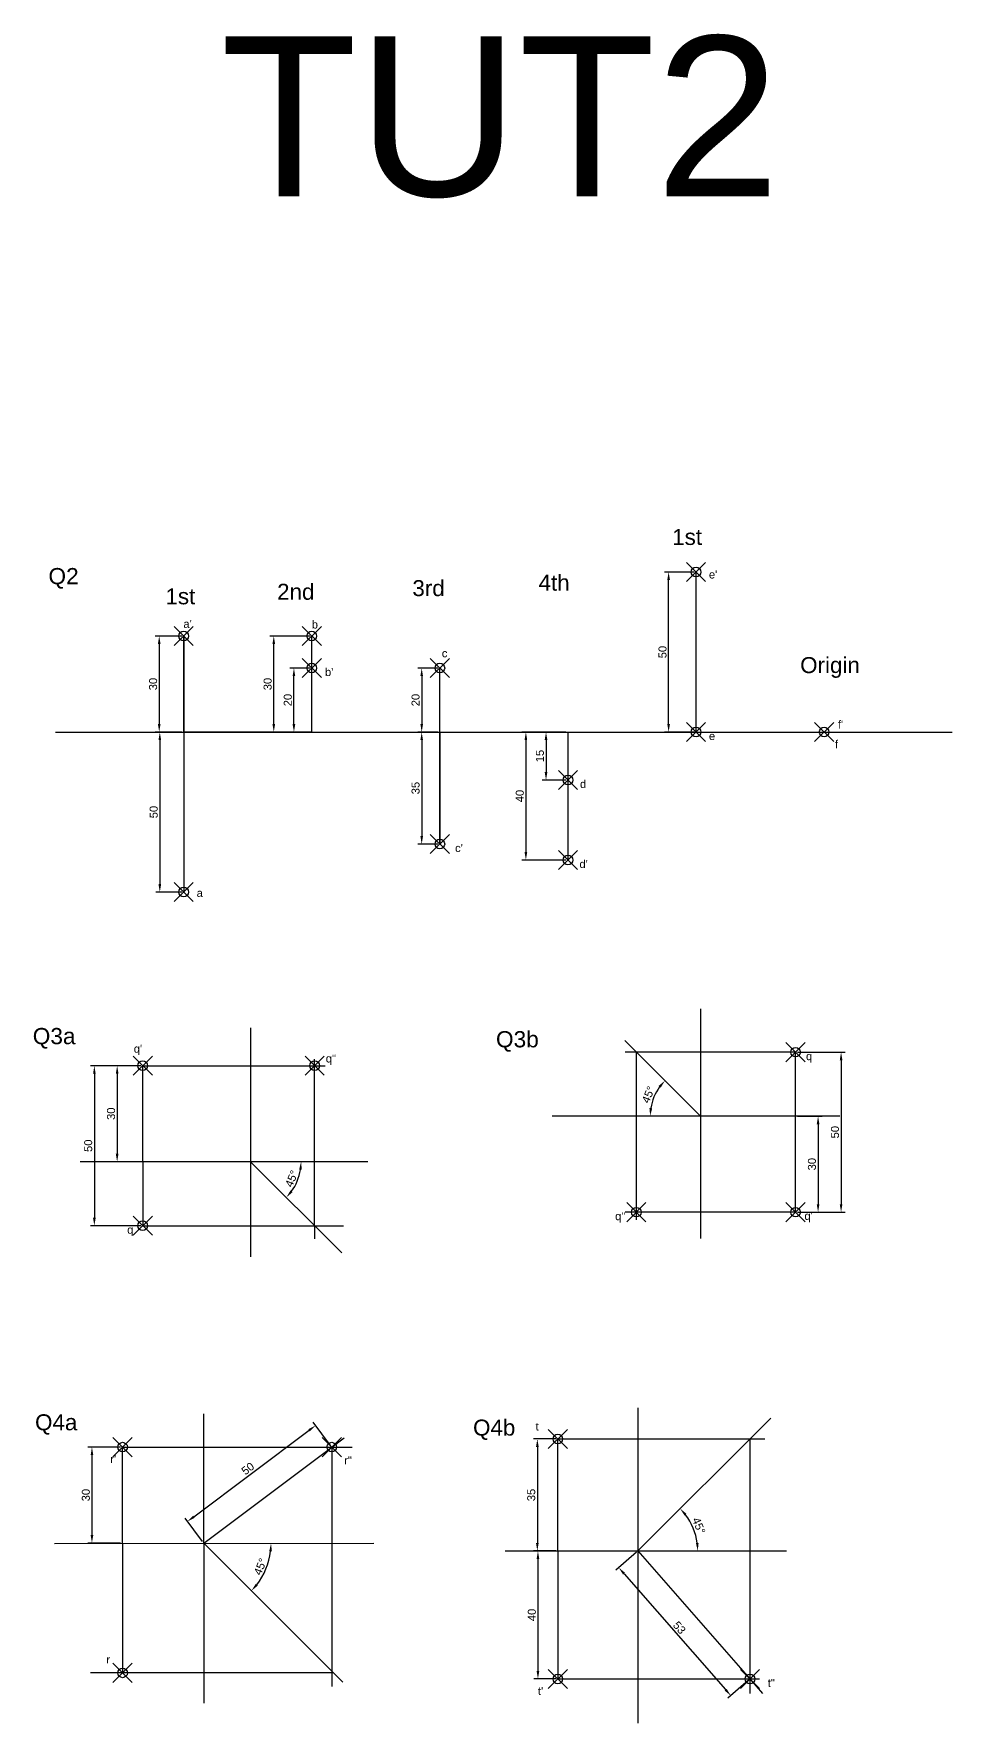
# Model space of a CAD drawing. Header units: millimetres. Extents: x 137 to 7220, y 7466 to 9893.
# Drawn here: x 682 to 968, y 9365 to 9893 of the extents above; entities that cross this region are included whole.
import ezdxf

# ---------------------------------------------------------------- set-up
doc = ezdxf.new("R2010")
doc.units = ezdxf.units.MM
doc.header["$PDMODE"] = 35
doc.header["$PDSIZE"] = 3
for name, color, linetype in [('Dimensions', 1, 'Continuous'), ('Projection', 140, 'Continuous'), ('Text', 7, 'Continuous')]:
    doc.layers.add(name, color=color, linetype=linetype)
doc.layers.add('Object', color=7, linetype='Continuous', lineweight=30)
doc.styles.get("Standard").update_dxf_attribs({"font": 'arial.ttf'})
doc.dimstyles.new('ISO-25', dxfattribs={"dimtxt": 2.5, "dimasz": 2.5, "dimexe": 1.25, "dimexo": 0.625, "dimtad": 1, "dimdec": 0, "dimtxsty": 'Standard', "dimcen": 2.5, "dimadec": 0, "dimazin": 0, "dimtfac": 1, "dimtdec": 0, "dimtmove": 0, "dimatfit": 3, "dimfxl": 1, "dimarcsym": 0})

# ---------------------------------------------------------------- blocks, each defined once
blk = doc.blocks.new('*D335')
at = {"layer": 'Defpoints', "color": 0, "transparency": 16777216}
for p in [(728.49, 9704.57), (720.84, 9674.57), (728.49, 9674.57)]:
    blk.add_point(p, dxfattribs=at)
at = {"layer": 'Dimensions', "color": 0, "lineweight": -2, "transparency": 16777216}
for p, q in [((727.86, 9704.57), (719.59, 9704.57)), ((720.84, 9702.07), (720.84, 9677.07)), ((727.86, 9674.57), (719.59, 9674.57))]:
    blk.add_line(p, q, dxfattribs=at)
at = {"layer": 'Dimensions', "color": 0, "transparency": 16777216}
for points in [[(720.43, 9702.07), (721.26, 9702.07), (720.84, 9704.57)], [(720.43, 9677.07), (721.26, 9677.07), (720.84, 9674.57)]]:
    blk.add_solid(points, dxfattribs=at)
at = {"layer": 'Dimensions', "color": 0, "transparency": 16777216, "insert": (718.94, 9689.57), "char_height": 2.5, "attachment_point": 5, "rotation": 90}
blk.add_mtext('30', dxfattribs=at)
blk = doc.blocks.new('*D336')
at = {"layer": 'Defpoints', "color": 0, "transparency": 16777216}
for p in [(728.49, 9674.57), (721.02, 9624.57), (728.49, 9624.57)]:
    blk.add_point(p, dxfattribs=at)
at = {"layer": 'Dimensions', "color": 0, "lineweight": -2, "transparency": 16777216}
for p, q in [((727.86, 9674.57), (719.77, 9674.57)), ((721.02, 9672.07), (721.02, 9627.07)), ((727.86, 9624.57), (719.77, 9624.57))]:
    blk.add_line(p, q, dxfattribs=at)
at = {"layer": 'Dimensions', "color": 0, "transparency": 16777216}
for points in [[(720.61, 9672.07), (721.44, 9672.07), (721.02, 9674.57)], [(720.61, 9627.07), (721.44, 9627.07), (721.02, 9624.57)]]:
    blk.add_solid(points, dxfattribs=at)
at = {"layer": 'Dimensions', "color": 0, "transparency": 16777216, "insert": (719.12, 9649.57), "char_height": 2.5, "attachment_point": 5, "rotation": 90}
blk.add_mtext('50', dxfattribs=at)
blk = doc.blocks.new('*D337')
at = {"layer": 'Defpoints', "color": 0, "transparency": 16777216}
for p in [(762.91, 9694.57), (768.49, 9694.57), (768.49, 9674.57)]:
    blk.add_point(p, dxfattribs=at)
at = {"layer": 'Dimensions', "color": 0, "lineweight": -2, "transparency": 16777216}
for p, q in [((767.86, 9694.57), (761.66, 9694.57)), ((762.91, 9677.07), (762.91, 9692.07)), ((767.86, 9674.57), (761.66, 9674.57))]:
    blk.add_line(p, q, dxfattribs=at)
at = {"layer": 'Dimensions', "color": 0, "transparency": 16777216}
for points in [[(762.49, 9692.07), (763.32, 9692.07), (762.91, 9694.57)], [(762.49, 9677.07), (763.32, 9677.07), (762.91, 9674.57)]]:
    blk.add_solid(points, dxfattribs=at)
at = {"layer": 'Dimensions', "color": 0, "transparency": 16777216, "insert": (761, 9684.57), "char_height": 2.5, "attachment_point": 5, "rotation": 90}
blk.add_mtext('20', dxfattribs=at)
blk = doc.blocks.new('*D338')
at = {"layer": 'Defpoints', "color": 0, "transparency": 16777216}
for p in [(756.61, 9704.57), (768.49, 9704.57), (768.49, 9674.57)]:
    blk.add_point(p, dxfattribs=at)
at = {"layer": 'Dimensions', "color": 0, "lineweight": -2, "transparency": 16777216}
for p, q in [((767.86, 9704.57), (755.36, 9704.57)), ((756.61, 9677.07), (756.61, 9702.07)), ((767.86, 9674.57), (755.36, 9674.57))]:
    blk.add_line(p, q, dxfattribs=at)
at = {"layer": 'Dimensions', "color": 0, "transparency": 16777216}
for points in [[(756.2, 9702.07), (757.03, 9702.07), (756.61, 9704.57)], [(756.2, 9677.07), (757.03, 9677.07), (756.61, 9674.57)]]:
    blk.add_solid(points, dxfattribs=at)
at = {"layer": 'Dimensions', "color": 0, "transparency": 16777216, "insert": (754.71, 9689.57), "char_height": 2.5, "attachment_point": 5, "rotation": 90}
blk.add_mtext('30', dxfattribs=at)
blk = doc.blocks.new('*D339')
at = {"layer": 'Defpoints', "color": 0, "transparency": 16777216}
for p in [(808.49, 9694.57), (802.81, 9674.57), (808.49, 9674.57)]:
    blk.add_point(p, dxfattribs=at)
at = {"layer": 'Dimensions', "color": 0, "lineweight": -2, "transparency": 16777216}
for p, q in [((807.86, 9694.57), (801.56, 9694.57)), ((802.81, 9692.07), (802.81, 9677.07)), ((807.86, 9674.57), (801.56, 9674.57))]:
    blk.add_line(p, q, dxfattribs=at)
at = {"layer": 'Dimensions', "color": 0, "transparency": 16777216}
for points in [[(802.4, 9692.07), (803.23, 9692.07), (802.81, 9694.57)], [(802.4, 9677.07), (803.23, 9677.07), (802.81, 9674.57)]]:
    blk.add_solid(points, dxfattribs=at)
at = {"layer": 'Dimensions', "color": 0, "transparency": 16777216, "insert": (800.91, 9684.57), "char_height": 2.5, "attachment_point": 5, "rotation": 90}
blk.add_mtext('20', dxfattribs=at)
blk = doc.blocks.new('*D340')
at = {"layer": 'Defpoints', "color": 0, "transparency": 16777216}
for p in [(808.49, 9674.57), (802.81, 9639.57), (808.49, 9639.57)]:
    blk.add_point(p, dxfattribs=at)
at = {"layer": 'Dimensions', "color": 0, "lineweight": -2, "transparency": 16777216}
for p, q in [((807.86, 9674.57), (801.56, 9674.57)), ((802.81, 9672.07), (802.81, 9642.07)), ((807.86, 9639.57), (801.56, 9639.57))]:
    blk.add_line(p, q, dxfattribs=at)
at = {"layer": 'Dimensions', "color": 0, "transparency": 16777216}
for points in [[(802.4, 9672.07), (803.23, 9672.07), (802.81, 9674.57)], [(802.4, 9642.07), (803.23, 9642.07), (802.81, 9639.57)]]:
    blk.add_solid(points, dxfattribs=at)
at = {"layer": 'Dimensions', "color": 0, "transparency": 16777216, "insert": (800.91, 9657.07), "char_height": 2.5, "attachment_point": 5, "rotation": 90}
blk.add_mtext('35', dxfattribs=at)
blk = doc.blocks.new('*D311')
at = {"layer": 'Defpoints', "color": 0, "transparency": 16777216}
for p in [(848.49, 9674.57), (835.35, 9634.57), (848.49, 9634.57)]:
    blk.add_point(p, dxfattribs=at)
at = {"layer": 'Dimensions', "color": 0, "lineweight": -2, "transparency": 16777216}
for p, q in [((847.86, 9674.57), (834.1, 9674.57)), ((835.35, 9672.07), (835.35, 9637.07)), ((847.86, 9634.57), (834.1, 9634.57))]:
    blk.add_line(p, q, dxfattribs=at)
at = {"layer": 'Dimensions', "color": 0, "transparency": 16777216}
for points in [[(834.93, 9672.07), (835.76, 9672.07), (835.35, 9674.57)], [(834.93, 9637.07), (835.76, 9637.07), (835.35, 9634.57)]]:
    blk.add_solid(points, dxfattribs=at)
at = {"layer": 'Dimensions', "color": 0, "transparency": 16777216, "insert": (833.45, 9654.57), "char_height": 2.5, "attachment_point": 5, "rotation": 90}
blk.add_mtext('40', dxfattribs=at)
blk = doc.blocks.new('*D312')
at = {"layer": 'Defpoints', "color": 0, "transparency": 16777216}
for p in [(879.93, 9724.57), (888.49, 9724.57), (888.49, 9674.57)]:
    blk.add_point(p, dxfattribs=at)
at = {"layer": 'Dimensions', "color": 0, "lineweight": -2, "transparency": 16777216}
for p, q in [((887.86, 9724.57), (878.68, 9724.57)), ((879.93, 9677.07), (879.93, 9722.07)), ((887.86, 9674.57), (878.68, 9674.57))]:
    blk.add_line(p, q, dxfattribs=at)
at = {"layer": 'Dimensions', "color": 0, "transparency": 16777216}
for points in [[(879.51, 9722.07), (880.34, 9722.07), (879.93, 9724.57)], [(879.51, 9677.07), (880.34, 9677.07), (879.93, 9674.57)]]:
    blk.add_solid(points, dxfattribs=at)
at = {"layer": 'Dimensions', "color": 0, "transparency": 16777216, "insert": (878.03, 9699.57), "char_height": 2.5, "attachment_point": 5, "rotation": 90}
blk.add_mtext('50', dxfattribs=at)
blk = doc.blocks.new('*D313')
at = {"layer": 'Defpoints', "color": 0, "transparency": 16777216}
for p in [(848.49, 9674.57), (841.64, 9659.57), (848.49, 9659.57)]:
    blk.add_point(p, dxfattribs=at)
at = {"layer": 'Dimensions', "color": 0, "lineweight": -2, "transparency": 16777216}
for p, q in [((847.86, 9674.57), (840.39, 9674.57)), ((841.64, 9672.07), (841.64, 9662.07)), ((847.86, 9659.57), (840.39, 9659.57))]:
    blk.add_line(p, q, dxfattribs=at)
at = {"layer": 'Dimensions', "color": 0, "transparency": 16777216}
for points in [[(841.22, 9672.07), (842.06, 9672.07), (841.64, 9674.57)], [(841.22, 9662.07), (842.06, 9662.07), (841.64, 9659.57)]]:
    blk.add_solid(points, dxfattribs=at)
at = {"layer": 'Dimensions', "color": 0, "transparency": 16777216, "insert": (839.74, 9667.07), "char_height": 2.5, "attachment_point": 5, "rotation": 90}
blk.add_mtext('15', dxfattribs=at)
blk = doc.blocks.new('*D314')
at = {"layer": 'Defpoints', "color": 0, "transparency": 16777216}
for p in [(715.69, 9570.3), (707.7, 9540.3), (715.69, 9540.3)]:
    blk.add_point(p, dxfattribs=at)
at = {"layer": 'Dimensions', "color": 0, "lineweight": -2, "transparency": 16777216}
for p, q in [((715.06, 9570.3), (706.45, 9570.3)), ((707.7, 9567.8), (707.7, 9542.8)), ((715.06, 9540.3), (706.45, 9540.3))]:
    blk.add_line(p, q, dxfattribs=at)
at = {"layer": 'Dimensions', "color": 0, "transparency": 16777216}
for points in [[(707.28, 9567.8), (708.12, 9567.8), (707.7, 9570.3)], [(707.28, 9542.8), (708.12, 9542.8), (707.7, 9540.3)]]:
    blk.add_solid(points, dxfattribs=at)
at = {"layer": 'Dimensions', "color": 0, "transparency": 16777216, "insert": (705.8, 9555.3), "char_height": 2.5, "attachment_point": 5, "rotation": 90}
blk.add_mtext('30', dxfattribs=at)
blk = doc.blocks.new('*D315')
at = {"layer": 'Defpoints', "color": 0, "transparency": 16777216}
for p in [(696.15, 9540.3), (749.37, 9540.3), (786.01, 9540.3), (763.04, 9532.41), (777.84, 9511.83)]:
    blk.add_point(p, dxfattribs=at)
at = {"layer": 'Dimensions', "color": 0, "lineweight": -2, "transparency": 16777216}
blk.add_arc((749.37, 9540.3), 15.78, 324.0891, 350.9109, dxfattribs=at)
at = {"layer": 'Dimensions', "color": 0, "transparency": 16777216}
for points in [[(764.54, 9537.84), (765.37, 9537.77), (765.15, 9540.3)], [(762.47, 9530.78), (761.83, 9531.32), (760.53, 9529.14)]]:
    blk.add_solid(points, dxfattribs=at)
at = {"layer": 'Dimensions', "color": 0, "transparency": 16777216, "insert": (762.2, 9534.99), "char_height": 2.5, "attachment_point": 5, "rotation": 67.5}
blk.add_mtext('45°', dxfattribs=at)
blk = doc.blocks.new('*D316')
at = {"layer": 'Defpoints', "color": 0, "transparency": 16777216}
for p in [(866.22, 9578.14), (876.26, 9562.37), (843.58, 9554.53), (889.83, 9554.53), (933.45, 9554.53)]:
    blk.add_point(p, dxfattribs=at)
at = {"layer": 'Dimensions', "color": 0, "lineweight": -2, "transparency": 16777216}
blk.add_arc((889.83, 9554.53), 15.67, 144.1499, 170.8501, dxfattribs=at)
at = {"layer": 'Dimensions', "color": 0, "transparency": 16777216}
for points in [[(876.81, 9563.98), (877.45, 9563.44), (878.75, 9565.61)], [(874.78, 9556.99), (873.94, 9557.06), (874.16, 9554.53)]]:
    blk.add_solid(points, dxfattribs=at)
at = {"layer": 'Dimensions', "color": 0, "transparency": 16777216, "insert": (873.6, 9561.25), "char_height": 2.5, "attachment_point": 5, "rotation": 67.5}
blk.add_mtext('45°', dxfattribs=at)
blk = doc.blocks.new('*D317')
at = {"layer": 'Defpoints', "color": 0, "transparency": 16777216}
for p in [(919.57, 9554.53), (919.57, 9524.53), (926.6, 9524.53)]:
    blk.add_point(p, dxfattribs=at)
at = {"layer": 'Dimensions', "color": 0, "lineweight": -2, "transparency": 16777216}
for p, q in [((920.19, 9554.53), (927.85, 9554.53)), ((926.6, 9552.03), (926.6, 9527.03)), ((920.19, 9524.53), (927.85, 9524.53))]:
    blk.add_line(p, q, dxfattribs=at)
at = {"layer": 'Dimensions', "color": 0, "transparency": 16777216}
for points in [[(926.18, 9552.03), (927.02, 9552.03), (926.6, 9554.53)], [(926.18, 9527.03), (927.02, 9527.03), (926.6, 9524.53)]]:
    blk.add_solid(points, dxfattribs=at)
at = {"layer": 'Dimensions', "color": 0, "transparency": 16777216, "insert": (924.7, 9539.53), "char_height": 2.5, "attachment_point": 5, "rotation": 90}
blk.add_mtext('30', dxfattribs=at)
blk = doc.blocks.new('*D318')
at = {"layer": 'Defpoints', "color": 0, "transparency": 16777216}
for p in [(709.4, 9451.12), (699.83, 9421.12), (709.4, 9421.12)]:
    blk.add_point(p, dxfattribs=at)
at = {"layer": 'Dimensions', "color": 0, "lineweight": -2, "transparency": 16777216}
for p, q in [((708.78, 9451.12), (698.58, 9451.12)), ((699.83, 9448.62), (699.83, 9423.62)), ((708.78, 9421.12), (698.58, 9421.12))]:
    blk.add_line(p, q, dxfattribs=at)
at = {"layer": 'Dimensions', "color": 0, "transparency": 16777216}
for points in [[(699.42, 9448.62), (700.25, 9448.62), (699.83, 9451.12)], [(699.42, 9423.62), (700.25, 9423.62), (699.83, 9421.12)]]:
    blk.add_solid(points, dxfattribs=at)
at = {"layer": 'Dimensions', "color": 0, "transparency": 16777216, "insert": (697.93, 9436.12), "char_height": 2.5, "attachment_point": 5, "rotation": 90}
blk.add_mtext('30', dxfattribs=at)
blk = doc.blocks.new('*D319')
at = {"layer": 'Defpoints', "color": 0, "transparency": 16777216}
for p in [(769.66, 9457.87), (774.73, 9451.12), (734.73, 9421.12)]:
    blk.add_point(p, dxfattribs=at)
at = {"layer": 'Dimensions', "color": 0, "lineweight": -2, "transparency": 16777216}
for p, q in [((731.66, 9429.37), (767.66, 9456.37)), ((774.35, 9451.62), (768.91, 9458.87)), ((734.35, 9421.62), (728.91, 9428.87))]:
    blk.add_line(p, q, dxfattribs=at)
at = {"layer": 'Dimensions', "color": 0, "transparency": 16777216}
for points in [[(767.41, 9456.7), (767.91, 9456.04), (769.66, 9457.87)], [(731.41, 9429.7), (731.91, 9429.04), (729.66, 9427.87)]]:
    blk.add_solid(points, dxfattribs=at)
at = {"layer": 'Dimensions', "color": 0, "transparency": 16777216, "insert": (748.52, 9444.39), "char_height": 2.5, "attachment_point": 5, "rotation": 36.8699}
blk.add_mtext('50', dxfattribs=at)
blk = doc.blocks.new('*D320')
at = {"layer": 'Defpoints', "color": 0, "transparency": 16777216}
for p in [(688.14, 9420.95), (734.73, 9421.12), (787.84, 9421.12), (752.96, 9410.57), (760.36, 9395.48)]:
    blk.add_point(p, dxfattribs=at)
at = {"layer": 'Dimensions', "color": 0, "lineweight": -2, "transparency": 16777216}
blk.add_arc((734.82, 9421.03), 20.95, 321.8428, 353.2551, dxfattribs=at)
at = {"layer": 'Dimensions', "color": 0, "transparency": 16777216}
for points in [[(755.2, 9418.59), (756.03, 9418.54), (755.76, 9421.06)], [(751.6, 9407.81), (750.97, 9408.36), (749.63, 9406.22)]]:
    blk.add_solid(points, dxfattribs=at)
at = {"layer": 'Dimensions', "color": 0, "transparency": 16777216, "insert": (752.42, 9413.75), "char_height": 2.5, "attachment_point": 5, "rotation": 67.5489}
blk.add_mtext('45°', dxfattribs=at)
blk = doc.blocks.new('*D321')
at = {"layer": 'Defpoints', "color": 0, "transparency": 16777216}
for p in [(870.33, 9418.66), (905.33, 9378.66), (899.36, 9373.44)]:
    blk.add_point(p, dxfattribs=at)
at = {"layer": 'Dimensions', "color": 0, "lineweight": -2, "transparency": 16777216}
for p, q in [((869.86, 9418.25), (863.42, 9412.61)), ((866.01, 9411.55), (897.72, 9375.32)), ((904.86, 9378.25), (898.42, 9372.61))]:
    blk.add_line(p, q, dxfattribs=at)
at = {"layer": 'Dimensions', "color": 0, "transparency": 16777216}
for points in [[(866.32, 9411.83), (865.7, 9411.28), (864.36, 9413.44)], [(898.03, 9375.59), (897.4, 9375.04), (899.36, 9373.44)]]:
    blk.add_solid(points, dxfattribs=at)
at = {"layer": 'Dimensions', "color": 0, "transparency": 16777216, "insert": (883.29, 9394.69), "char_height": 2.5, "attachment_point": 5, "rotation": 311.1859}
blk.add_mtext('53', dxfattribs=at)
blk = doc.blocks.new('*D322')
at = {"layer": 'Defpoints', "color": 0, "transparency": 16777216}
for p in [(845.32, 9453.66), (838.93, 9418.66), (845.32, 9418.66)]:
    blk.add_point(p, dxfattribs=at)
at = {"layer": 'Dimensions', "color": 0, "lineweight": -2, "transparency": 16777216}
for p, q in [((844.7, 9453.66), (837.68, 9453.66)), ((838.93, 9451.16), (838.93, 9421.16)), ((844.7, 9418.66), (837.68, 9418.66))]:
    blk.add_line(p, q, dxfattribs=at)
at = {"layer": 'Dimensions', "color": 0, "transparency": 16777216}
for points in [[(838.51, 9451.16), (839.35, 9451.16), (838.93, 9453.66)], [(838.51, 9421.16), (839.35, 9421.16), (838.93, 9418.66)]]:
    blk.add_solid(points, dxfattribs=at)
at = {"layer": 'Dimensions', "color": 0, "transparency": 16777216, "insert": (837.03, 9436.16), "char_height": 2.5, "attachment_point": 5, "rotation": 90}
blk.add_mtext('35', dxfattribs=at)
blk = doc.blocks.new('*D323')
at = {"layer": 'Defpoints', "color": 0, "transparency": 16777216}
for p in [(845.32, 9418.66), (839.11, 9378.66), (845.32, 9378.66)]:
    blk.add_point(p, dxfattribs=at)
at = {"layer": 'Dimensions', "color": 0, "lineweight": -2, "transparency": 16777216}
for p, q in [((844.7, 9418.66), (837.86, 9418.66)), ((839.11, 9416.16), (839.11, 9381.16)), ((844.7, 9378.66), (837.86, 9378.66))]:
    blk.add_line(p, q, dxfattribs=at)
at = {"layer": 'Dimensions', "color": 0, "transparency": 16777216}
for points in [[(838.7, 9416.16), (839.53, 9416.16), (839.11, 9418.66)], [(838.7, 9381.16), (839.53, 9381.16), (839.11, 9378.66)]]:
    blk.add_solid(points, dxfattribs=at)
at = {"layer": 'Dimensions', "color": 0, "transparency": 16777216, "insert": (837.21, 9398.66), "char_height": 2.5, "attachment_point": 5, "rotation": 90}
blk.add_mtext('40', dxfattribs=at)
blk = doc.blocks.new('*D324')
at = {"layer": 'Defpoints', "color": 0, "transparency": 16777216}
for p in [(911.88, 9460.21), (828.9, 9418.66), (870.33, 9418.66), (888.39, 9423.5), (916.71, 9418.66)]:
    blk.add_point(p, dxfattribs=at)
at = {"layer": 'Dimensions', "color": 0, "lineweight": -2, "transparency": 16777216}
blk.add_arc((870.33, 9418.66), 18.7, 7.667, 37.333, dxfattribs=at)
at = {"layer": 'Dimensions', "color": 0, "transparency": 16777216}
for points in [[(884.89, 9429.72), (885.51, 9430.27), (883.55, 9431.88)], [(889.28, 9421.18), (888.45, 9421.13), (889.03, 9418.66)]]:
    blk.add_solid(points, dxfattribs=at)
at = {"layer": 'Dimensions', "color": 0, "transparency": 16777216, "insert": (889.36, 9426.54), "char_height": 2.5, "attachment_point": 5, "rotation": 292.5}
blk.add_mtext('45°', dxfattribs=at)
blk = doc.blocks.new('*D307')
at = {"layer": 'Defpoints', "color": 0, "transparency": 16777216}
for p in [(715.69, 9570.3), (700.58, 9520.3), (715.69, 9520.3)]:
    blk.add_point(p, dxfattribs=at)
at = {"layer": 'Dimensions', "color": 0, "lineweight": -2, "transparency": 16777216}
for p, q in [((715.06, 9570.3), (699.33, 9570.3)), ((700.58, 9567.8), (700.58, 9522.8)), ((715.06, 9520.3), (699.33, 9520.3))]:
    blk.add_line(p, q, dxfattribs=at)
at = {"layer": 'Dimensions', "color": 0, "transparency": 16777216}
for points in [[(700.17, 9567.8), (701, 9567.8), (700.58, 9570.3)], [(700.17, 9522.8), (701, 9522.8), (700.58, 9520.3)]]:
    blk.add_solid(points, dxfattribs=at)
at = {"layer": 'Dimensions', "color": 0, "transparency": 16777216, "insert": (698.68, 9545.3), "char_height": 2.5, "attachment_point": 5, "rotation": 90}
blk.add_mtext('50', dxfattribs=at)
blk = doc.blocks.new('*D308')
at = {"layer": 'Defpoints', "color": 0, "transparency": 16777216}
for p in [(919.57, 9574.53), (919.57, 9524.53), (933.79, 9524.53)]:
    blk.add_point(p, dxfattribs=at)
at = {"layer": 'Dimensions', "color": 0, "lineweight": -2, "transparency": 16777216}
for p, q in [((920.19, 9574.53), (935.04, 9574.53)), ((933.79, 9572.03), (933.79, 9527.03)), ((920.19, 9524.53), (935.04, 9524.53))]:
    blk.add_line(p, q, dxfattribs=at)
at = {"layer": 'Dimensions', "color": 0, "transparency": 16777216}
for points in [[(933.38, 9572.03), (934.21, 9572.03), (933.79, 9574.53)], [(933.38, 9527.03), (934.21, 9527.03), (933.79, 9524.53)]]:
    blk.add_solid(points, dxfattribs=at)
at = {"layer": 'Dimensions', "color": 0, "transparency": 16777216, "insert": (931.89, 9549.53), "char_height": 2.5, "attachment_point": 5, "rotation": 90}
blk.add_mtext('50', dxfattribs=at)

msp = doc.modelspace()

# ---------------------------------------------------------------- linework, layer by layer
at = {"layer": 'Object'}
for p, q in [((888.486, 9674.574), (888.486, 9724.574)), ((728.486, 9674.574), (728.486, 9704.574)), ((728.486, 9704.574), (728.486, 9624.574)), ((768.486, 9694.574), (768.486, 9704.574)), ((768.486, 9674.574), (768.486, 9694.574)), ((808.486, 9674.574), (808.486, 9694.574)), ((688.486, 9674.574), (728.486, 9674.574)), ((728.486, 9674.574), (768.486, 9674.574)), ((768.486, 9674.574), (728.486, 9674.574)), ((728.486, 9674.574), (768.486, 9674.574)), ((768.486, 9674.574), (808.486, 9674.574)), ((808.486, 9674.574), (848.486, 9674.574)), ((808.486, 9674.574), (808.486, 9639.574)), ((808.486, 9639.574), (808.486, 9674.574)), ((848.486, 9674.574), (888.486, 9674.574)), ((848.486, 9674.574), (848.486, 9634.574)), ((848.486, 9674.574), (848.486, 9659.574)), ((888.486, 9674.574), (928.486, 9674.574)), ((928.486, 9674.574), (968.486, 9674.574)), ((889.832, 9588.031), (889.832, 9516.347)), ((749.373, 9582.089), (749.373, 9510.585)), ((889.832, 9554.531), (866.22, 9578.143)), ((919.569, 9524.531), (919.569, 9574.531)), ((715.689, 9540.3), (715.689, 9570.3)), ((933.447, 9554.531), (843.582, 9554.531)), ((786.015, 9540.3), (696.15, 9540.3)), ((715.689, 9540.3), (715.689, 9520.3)), ((749.373, 9540.3), (777.845, 9511.828)), ((734.726, 9421.119), (734.726, 9461.468)), ((870.334, 9463.363), (870.334, 9364.834)), ((870.334, 9418.66), (911.885, 9460.211)), ((709.402, 9421.119), (709.402, 9451.119)), ((734.726, 9421.119), (774.726, 9451.119)), ((774.726, 9451.119), (778.609, 9454.031)), ((845.321, 9418.66), (845.321, 9453.66)), ((688.141, 9420.948), (787.842, 9421.119)), ((709.402, 9421.119), (709.402, 9380.554)), ((734.726, 9421.119), (734.726, 9386.663)), ((734.726, 9421.119), (760.365, 9395.479)), ((828.895, 9418.66), (916.708, 9418.66)), ((845.321, 9418.66), (845.321, 9378.66)), ((870.334, 9418.66), (905.334, 9378.66)), ((760.365, 9395.479), (775.29, 9380.554)), ((734.726, 9386.663), (734.726, 9371.119)), ((772.283, 9383.562), (778.195, 9377.649)), ((905.334, 9378.66), (909.289, 9374.14))]:
    msp.add_line(p, q, dxfattribs=at)
for p in [(888.486, 9724.574), (728.486, 9704.574), (768.486, 9704.574), (768.486, 9694.574), (808.486, 9694.574), (888.486, 9674.574), (928.486, 9674.574), (848.486, 9659.574), (808.486, 9639.574), (848.486, 9634.574), (728.486, 9624.574), (919.569, 9574.531), (715.689, 9570.3), (769.373, 9570.3), (869.832, 9524.531), (919.569, 9524.531), (715.689, 9520.3), (845.321, 9453.66), (709.402, 9451.119), (774.726, 9451.119), (709.402, 9380.554), (845.321, 9378.66), (905.334, 9378.66)]:
    msp.add_point(p, dxfattribs=at)
at = {"layer": 'Projection'}
for p, q in [((769.373, 9520.3), (769.373, 9572.363)), ((919.569, 9574.531), (866.403, 9574.531)), ((869.832, 9574.531), (869.832, 9522.111)), ((715.689, 9570.3), (772.622, 9570.3)), ((919.569, 9524.531), (866.403, 9524.531)), ((715.689, 9520.3), (778.389, 9520.3)), ((769.373, 9520.3), (769.373, 9516.168)), ((709.402, 9451.119), (781.086, 9451.119)), ((774.726, 9451.119), (774.726, 9376.323)), ((845.321, 9453.66), (909.953, 9453.66)), ((905.334, 9453.66), (905.334, 9374.14)), ((775.29, 9380.554), (699.397, 9380.554)), ((845.321, 9378.66), (908.31, 9378.66))]:
    msp.add_line(p, q, dxfattribs=at)

# ---------------------------------------------------------------- texts
at = {"layer": 'Object'}
msp.add_text('TUT2', height=50, dxfattribs=at).set_placement((740.035, 9842.028))
at = {"layer": 'Text'}
for s, p in [('1st', (722.791, 9714.491)), ('2nd', (757.66, 9715.908)), ('3rd', (799.901, 9717.041)), ('4th', (839.306, 9718.741)), ('Origin', (921.013, 9692.99))]:
    msp.add_text(s, height=5, dxfattribs=at).set_placement(p)
for s, width, gutter_width, heights, insert, char_height, attachment_point in [('1st', 56.13115, 192.774, [19.655], (881.041, 9738.037), 5, 1), ('Q2', 101.91327, 12.5, [0], (686.247, 9725.822), 5.0647, 1), ("e'", 19.23405, 12.5, [0], (892.511, 9725.054), 2.5, 1), ("a'", 13.12229, 12.5, [0], (728.392, 9709.605), 2.5, 1), ('b', 14.02108, 12.5, [0], (768.486, 9709.425), 2.5, 1), ('c', 7.90933, 12.5, [0], (809.103, 9700.443), 2.5, 1), ("b'", 7.90933, 12.5, [0], (772.612, 9694.574), 2.5, 1), ("f'", 9.34739, 12.5, [0], (932.776, 9678.167), 2.5, 1), ('e', 6.65103, 12.5, [0], (892.511, 9674.574), 2.5, 1), ('f', 8.62836, 12.5, [0], (931.878, 9672.032), 2.5, 1), ('d', 17.43647, 12.5, [0], (852.245, 9659.574), 2.5, 1), ("c'", 8.26884, 12.5, [0], (813.238, 9639.574), 2.5, 1), ("d'", 9.52715, 12.5, [0], (852.065, 9634.574), 2.5, 1), ('a', 15.27938, 12.5, [0], (732.527, 9625.532), 2.5, 1), ('Q3a', 8.6508, 12.5, [0], (681.339, 9582.089), 5.0647, 1), ("q'", 24.15015, 12.5, [0], (715.49, 9576.866), 2.5, 3), ('Q3b', 10.45305, 12.5, [0], (826.01, 9581.105), 5.0647, 1), ('q"', 8.6508, 12.5, [0], (776.046, 9573.804), 2.5, 3), ('q', 16.40047, 12.5, [0], (924.769, 9574.531), 2.5, 3), ('q"', 8.6508, 12.5, [0], (866.403, 9524.531), 2.5, 3), ("q'", 24.15015, 12.5, [0], (924.95, 9524.611), 2.5, 3), ('q', 16.40047, 12.5, [0], (712.787, 9520.3), 2.5, 3), ('Q4a', 8.93468, 12.5, [0], (682.062, 9461.368), 5, 1), ('Q4b', 8.93468, 12.5, [0], (818.847, 9459.714), 5, 1), ('t', 23.55242, 12.5, [0], (838.383, 9458.802), 2.5, 1), ("r'", 10.21106, 12.5, [0], (705.555, 9448.619), 2.5, 1), ('r"', 16.04595, 12.5, [0], (778.609, 9448.231), 2.5, 1), ('r', 24.4336, 12.5, [0], (704.336, 9386.011), 2.5, 1), ('t"', 14.97131, 12.5, [0], (910.866, 9378.66), 2.5, 1), ("t'", 16.06677, 12.5, [0], (839.113, 9376.147), 2.5, 1)]:
    msp.add_mtext_dynamic_manual_height_columns(s, width=width, gutter_width=gutter_width, heights=heights, dxfattribs=dict(at, insert=insert, char_height=char_height, attachment_point=attachment_point))

# ---------------------------------------------------------------- dimensions: what is measured, and where the dimension line sits
at = {"layer": 'Dimensions'}
for base, p1, p2, picture, middle in [((879.928, 9724.574), (888.486, 9674.574), (888.486, 9724.574), '*D312', (878.026, 9699.574)), ((720.842, 9674.574), (728.486, 9704.574), (728.486, 9674.574), '*D335', (718.94, 9689.574)), ((756.614, 9704.574), (768.486, 9674.574), (768.486, 9704.574), '*D338', (754.712, 9689.574)), ((762.906, 9694.574), (768.486, 9674.574), (768.486, 9694.574), '*D337', (761.004, 9684.574)), ((802.812, 9674.574), (808.486, 9694.574), (808.486, 9674.574), '*D339', (800.91, 9684.574)), ((721.022, 9624.574), (728.486, 9674.574), (728.486, 9624.574), '*D336', (719.121, 9649.574)), ((802.812, 9639.574), (808.486, 9674.574), (808.486, 9639.574), '*D340', (800.909, 9657.074)), ((841.639, 9659.574), (848.486, 9674.574), (848.486, 9659.574), '*D313', (839.738, 9667.074)), ((933.793, 9524.531), (919.569, 9574.531), (919.569, 9524.531), '*D308', (931.892, 9549.531)), ((700.585, 9520.3), (715.689, 9570.3), (715.689, 9520.3), '*D307', (698.683, 9545.3)), ((707.699, 9540.3), (715.689, 9570.3), (715.689, 9540.3), '*D314', (705.797, 9555.3)), ((926.6, 9524.531), (919.569, 9554.531), (919.569, 9524.531), '*D317', (924.698, 9539.531)), ((838.931, 9418.66), (845.321, 9453.66), (845.321, 9418.66), '*D322', (837.028, 9436.16)), ((839.113, 9378.66), (845.321, 9418.66), (845.321, 9378.66), '*D323', (837.212, 9398.66))]:
    dim = msp.add_linear_dim(base=base, p1=p1, p2=p2, angle=90, dimstyle='ISO-25', dxfattribs=at)
    dim.commit()
    dim.dimension.update_dxf_attribs({"geometry": picture, "text_midpoint": middle})
for base, p1, p2, picture, middle in [((835.348, 9634.574), (848.486, 9674.574), (848.486, 9634.574), '*D311', (835.348, 9654.574)), ((699.832, 9421.119), (709.402, 9451.119), (709.402, 9421.119), '*D318', (699.832, 9436.119))]:
    dim = msp.add_linear_dim(base=base, p1=p1, p2=p2, angle=90, dimstyle='ISO-25', dxfattribs=at)
    dim.commit()
    dim.dimension.update_dxf_attribs({"geometry": picture, "text_midpoint": middle, "dimtype": 160})
for base, line1, line2, picture, middle in [((876.26, 9562.367), ((889.832, 9554.531), (866.22, 9578.143)), ((933.447, 9554.531), (843.582, 9554.531)), '*D316', (873.602, 9561.254)), ((763.035, 9532.412), ((786.015, 9540.3), (696.15, 9540.3)), ((749.373, 9540.3), (777.845, 9511.828)), '*D315', (762.196, 9534.988)), ((888.393, 9423.499), ((828.895, 9418.66), (916.708, 9418.66)), ((870.334, 9418.66), (911.885, 9460.211)), '*D324', (889.359, 9426.541)), ((752.961, 9410.566), ((734.726, 9421.119), (760.365, 9395.479)), ((688.141, 9420.948), (787.842, 9421.119)), '*D320', (752.421, 9413.753))]:
    dim = msp.add_angular_dim_2l(base=base, line1=line1, line2=line2, dimstyle='ISO-25', dxfattribs=at)
    dim.commit()
    dim.dimension.update_dxf_attribs({"geometry": picture, "text_midpoint": middle})
for p1, p2, distance, picture, middle in [((734.726, 9421.119), (774.726, 9451.119), 8.44, '*D319', (748.521, 9444.392)), ((870.334, 9418.66), (905.334, 9378.66), -7.934, '*D321', (883.294, 9394.688))]:
    dim = msp.add_aligned_dim(p1=p1, p2=p2, distance=distance, dimstyle='ISO-25', dxfattribs=at)
    dim.commit()
    dim.dimension.update_dxf_attribs({"geometry": picture, "text_midpoint": middle})

doc.saveas('drawing.dxf')
